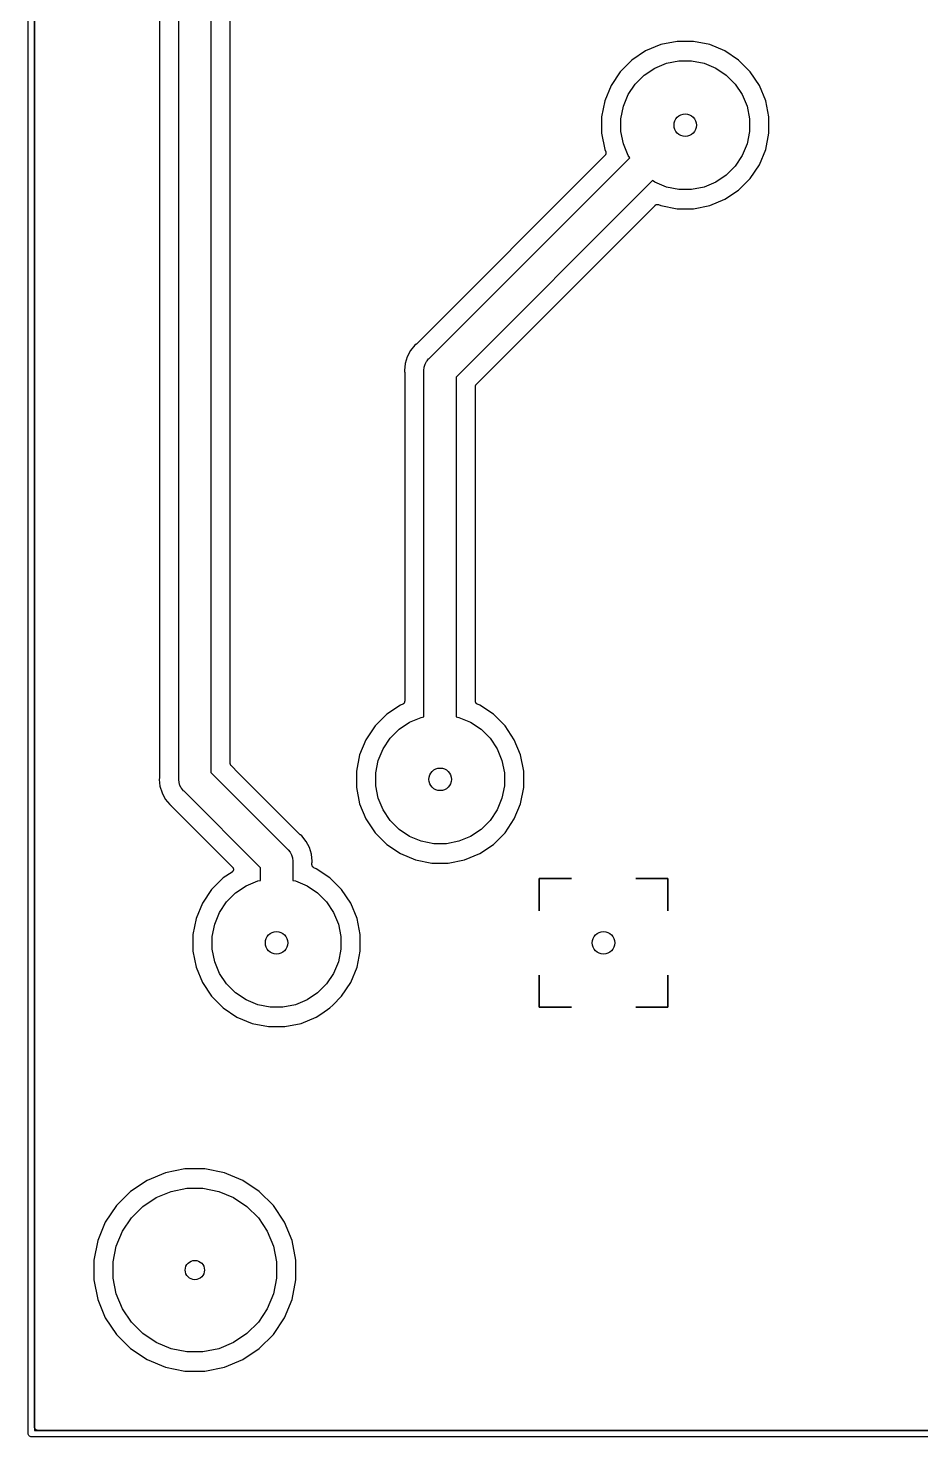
# Model space of a CAD drawing. Extents: x 4.15 to 7.3, y -3.55 to -2.25.
# Drawn here: x 4.148 to 4.694, y -3.552 to -2.691 of the extents above; entities that cross this region are included whole.
import ezdxf

# ---------------------------------------------------------------- set-up
doc = ezdxf.new("R2010")
doc.units = 0
doc.header["$MEASUREMENT"] = 0
doc.layers.add('BLACK', color=7, linetype='CONTINUOUS')

msp = doc.modelspace()

# ---------------------------------------------------------------- linework, layer by layer
at = {"layer": 'BLACK', "linetype": 'CONTINUOUS'}
for p, q in [((4.14803, -3.5499), (4.14803, -2.2501)), ((4.15197, -2.25197), (4.15197, -3.54803)), ((4.15197, -3.54606), (4.15197, -2.25394)), ((4.24016, -3.14952), (4.24016, -2.63937)), ((4.25984, -2.63937), (4.25984, -3.14592)), ((4.22835, -2.65322), (4.22835, -3.14884)), ((4.27165, -3.14022), (4.27165, -2.65322)), ((4.53507, -2.70079), (4.52576, -2.70464)), ((4.54496, -2.69882), (4.53507, -2.70079)), ((4.55504, -2.69882), (4.54496, -2.69882)), ((4.56493, -2.70079), (4.55504, -2.69882)), ((4.57424, -2.70464), (4.56493, -2.70079)), ((4.51737, -2.71025), (4.51025, -2.71737)), ((4.52576, -2.70464), (4.51737, -2.71025)), ((4.53135, -2.71511), (4.53852, -2.71214)), ((4.53852, -2.71214), (4.54612, -2.71063)), ((4.54612, -2.71063), (4.55388, -2.71063)), ((4.55388, -2.71063), (4.56148, -2.71214)), ((4.56148, -2.71214), (4.56865, -2.71511)), ((4.58263, -2.71025), (4.57424, -2.70464)), ((4.58975, -2.71737), (4.58263, -2.71025)), ((4.51025, -2.71737), (4.50464, -2.72576)), ((4.51942, -2.7249), (4.5249, -2.71942)), ((4.5249, -2.71942), (4.53135, -2.71511)), ((4.56865, -2.71511), (4.5751, -2.71942)), ((4.5751, -2.71942), (4.58058, -2.7249)), ((4.59536, -2.72576), (4.58975, -2.71737)), ((4.50464, -2.72576), (4.50079, -2.73507)), ((4.51511, -2.73135), (4.51942, -2.7249)), ((4.58058, -2.7249), (4.58489, -2.73135)), ((4.59921, -2.73507), (4.59536, -2.72576)), ((4.50079, -2.73507), (4.49882, -2.74496)), ((4.51063, -2.74612), (4.51214, -2.73852)), ((4.51214, -2.73852), (4.51511, -2.73135)), ((4.58489, -2.73135), (4.58786, -2.73852)), ((4.58786, -2.73852), (4.58937, -2.74612)), ((4.60118, -2.74496), (4.59921, -2.73507)), ((4.49882, -2.74496), (4.49882, -2.75504)), ((4.51063, -2.75388), (4.51063, -2.74612)), ((4.58937, -2.74612), (4.58937, -2.75388)), ((4.60118, -2.75504), (4.60118, -2.74496)), ((4.49882, -2.75504), (4.50079, -2.76493)), ((4.51214, -2.76148), (4.51063, -2.75388)), ((4.58937, -2.75388), (4.58786, -2.76148)), ((4.59921, -2.76493), (4.60118, -2.75504)), ((4.51511, -2.76865), (4.51214, -2.76148)), ((4.58786, -2.76148), (4.58489, -2.76865)), ((4.50093, -2.76845), (4.38551, -2.88387)), ((4.39338, -2.8927), (4.51604, -2.77004)), ((4.50079, -2.76493), (4.50136, -2.7663)), ((4.50105, -2.76831), (4.50093, -2.76845)), ((4.50116, -2.76817), (4.50105, -2.76831)), ((4.50117, -2.76816), (4.50116, -2.76817)), ((4.50126, -2.76799), (4.50117, -2.76815)), ((4.50117, -2.76815), (4.50117, -2.76816)), ((4.50135, -2.76783), (4.50126, -2.76799)), ((4.50141, -2.76764), (4.50135, -2.76781)), ((4.50135, -2.76781), (4.50135, -2.76782)), ((4.50135, -2.76782), (4.50135, -2.76783)), ((4.50136, -2.7663), (4.50136, -2.76631)), ((4.50136, -2.76631), (4.50136, -2.76631)), ((4.50136, -2.76631), (4.50136, -2.76631)), ((4.50136, -2.76631), (4.50137, -2.76633)), ((4.50137, -2.76633), (4.50142, -2.7665)), ((4.50146, -2.76746), (4.50141, -2.76764)), ((4.50142, -2.7665), (4.50147, -2.76668)), ((4.50147, -2.76745), (4.50146, -2.76745)), ((4.50146, -2.76745), (4.50146, -2.76746)), ((4.50147, -2.76668), (4.50147, -2.76669)), ((4.50147, -2.76669), (4.50147, -2.7667)), ((4.50147, -2.7667), (4.50149, -2.76688)), ((4.50148, -2.76726), (4.50147, -2.76745)), ((4.5015, -2.76708), (4.50148, -2.76726)), ((4.50149, -2.76688), (4.5015, -2.76706)), ((4.5015, -2.76706), (4.5015, -2.76707)), ((4.5015, -2.76707), (4.5015, -2.76708)), ((4.51604, -2.77004), (4.51511, -2.76865)), ((4.58489, -2.76865), (4.58058, -2.7751)), ((4.59536, -2.77424), (4.59921, -2.76493)), ((4.5751, -2.78058), (4.56865, -2.78489)), ((4.58058, -2.7751), (4.5751, -2.78058)), ((4.58975, -2.78263), (4.59536, -2.77424)), ((4.52996, -2.78396), (4.40984, -2.90408)), ((4.53135, -2.78489), (4.52996, -2.78396)), ((4.53852, -2.78786), (4.53135, -2.78489)), ((4.54612, -2.78937), (4.53852, -2.78786)), ((4.55388, -2.78937), (4.54612, -2.78937)), ((4.56148, -2.78786), (4.55388, -2.78937)), ((4.56865, -2.78489), (4.56148, -2.78786)), ((4.57424, -2.79536), (4.58263, -2.78975)), ((4.58263, -2.78975), (4.58975, -2.78263)), ((4.53157, -2.79905), (4.53171, -2.79894)), ((4.53171, -2.79894), (4.53186, -2.79882)), ((4.53186, -2.79882), (4.53187, -2.79881)), ((4.53186, -2.79882), (4.53186, -2.79882)), ((4.53187, -2.79881), (4.53203, -2.79873)), ((4.53203, -2.79873), (4.5322, -2.79864)), ((4.5322, -2.79864), (4.5322, -2.79864)), ((4.5322, -2.79864), (4.53221, -2.79864)), ((4.53221, -2.79864), (4.53239, -2.79858)), ((4.53239, -2.79858), (4.53256, -2.79853)), ((4.53256, -2.79853), (4.53257, -2.79853)), ((4.53257, -2.79853), (4.53258, -2.79853)), ((4.53258, -2.79853), (4.53276, -2.79851)), ((4.53276, -2.79851), (4.53295, -2.79849)), ((4.53295, -2.79849), (4.53296, -2.7985)), ((4.53296, -2.7985), (4.53296, -2.7985)), ((4.53296, -2.7985), (4.53314, -2.79851)), ((4.53314, -2.79851), (4.53333, -2.79853)), ((4.53333, -2.79853), (4.53334, -2.79854)), ((4.53334, -2.79854), (4.53335, -2.79854)), ((4.53335, -2.79854), (4.53352, -2.79859)), ((4.53352, -2.79859), (4.5337, -2.79864)), ((4.5337, -2.79864), (4.53507, -2.79921)), ((4.56493, -2.79921), (4.57424, -2.79536)), ((4.42223, -2.90839), (4.53155, -2.79907)), ((4.53155, -2.79907), (4.53156, -2.79906)), ((4.53156, -2.79906), (4.53157, -2.79905)), ((4.53156, -2.79906), (4.53156, -2.79906)), ((4.53156, -2.79906), (4.53156, -2.79906)), ((4.53507, -2.79921), (4.54496, -2.80118)), ((4.54496, -2.80118), (4.55504, -2.80118)), ((4.55504, -2.80118), (4.56493, -2.79921)), ((4.38461, -2.88461), (4.38191, -2.88791)), ((4.38537, -2.884), (4.38461, -2.88461)), ((4.38542, -2.88394), (4.38537, -2.884)), ((4.38549, -2.88389), (4.38542, -2.88394)), ((4.38551, -2.88387), (4.38549, -2.88389)), ((4.3799, -2.89167), (4.37866, -2.89576)), ((4.38191, -2.88791), (4.3799, -2.89167)), ((4.39211, -2.8941), (4.39301, -2.89301)), ((4.39301, -2.89301), (4.39338, -2.8927)), ((4.37866, -2.89576), (4.37824, -2.9)), ((4.37824, -2.9), (4.37834, -2.90097)), ((4.37834, -2.90097), (4.37834, -2.901)), ((4.37834, -2.901), (4.37834, -2.90108)), ((4.37834, -2.90108), (4.37835, -2.90116)), ((4.37835, -2.90116), (4.37835, -3.10226)), ((4.39011, -2.9), (4.3903, -2.89807)), ((4.39016, -2.90048), (4.39011, -2.9)), ((4.39016, -3.11182), (4.39016, -2.90048)), ((4.3903, -2.89807), (4.39086, -2.89622)), ((4.39086, -2.89622), (4.39178, -2.89451)), ((4.39178, -2.89451), (4.39211, -2.8941)), ((4.40984, -2.90408), (4.40984, -3.11182)), ((4.42165, -2.90976), (4.42167, -2.90958)), ((4.42165, -2.90978), (4.42165, -2.90976)), ((4.42165, -2.90978), (4.42165, -2.90978)), ((4.42165, -2.90978), (4.42165, -2.90978)), ((4.42165, -3.10226), (4.42165, -2.90978)), ((4.42165, -2.90978), (4.42165, -2.90978)), ((4.42167, -2.90958), (4.42169, -2.9094)), ((4.42169, -2.9094), (4.4217, -2.90939)), ((4.4217, -2.90938), (4.42175, -2.9092)), ((4.4217, -2.90939), (4.4217, -2.90938)), ((4.42175, -2.9092), (4.4218, -2.90903)), ((4.4218, -2.90903), (4.42181, -2.90902)), ((4.42181, -2.90901), (4.4219, -2.90885)), ((4.42181, -2.90902), (4.42181, -2.90901)), ((4.4219, -2.90885), (4.42199, -2.90869)), ((4.42199, -2.90868), (4.422, -2.90867)), ((4.42199, -2.90869), (4.42199, -2.90868)), ((4.422, -2.90867), (4.42211, -2.90853)), ((4.42211, -2.90853), (4.42223, -2.90839)), ((4.37576, -3.10464), (4.36737, -3.11025)), ((4.37713, -3.10407), (4.37576, -3.10464)), ((4.3773, -3.10399), (4.37713, -3.10407)), ((4.37746, -3.1039), (4.3773, -3.10399)), ((4.37747, -3.10389), (4.37746, -3.1039)), ((4.37746, -3.1039), (4.37746, -3.1039)), ((4.37761, -3.10378), (4.37747, -3.10389)), ((4.37776, -3.10366), (4.37761, -3.10378)), ((4.37777, -3.10365), (4.37776, -3.10366)), ((4.37776, -3.10366), (4.37776, -3.10366)), ((4.37788, -3.10351), (4.37777, -3.10365)), ((4.378, -3.10337), (4.37788, -3.10351)), ((4.37801, -3.10336), (4.378, -3.10337)), ((4.3781, -3.10319), (4.37801, -3.10335)), ((4.37801, -3.10335), (4.37801, -3.10336)), ((4.37819, -3.10303), (4.3781, -3.10319)), ((4.37825, -3.10284), (4.37819, -3.10302)), ((4.37819, -3.10302), (4.37819, -3.10302)), ((4.37819, -3.10302), (4.37819, -3.10303)), ((4.3783, -3.10267), (4.37825, -3.10284)), ((4.37831, -3.10265), (4.3783, -3.10266)), ((4.3783, -3.10266), (4.3783, -3.10267)), ((4.37833, -3.10246), (4.37831, -3.10265)), ((4.37835, -3.10228), (4.37833, -3.10246)), ((4.37835, -3.10226), (4.37835, -3.10227)), ((4.37835, -3.10227), (4.37835, -3.10227)), ((4.37835, -3.10227), (4.37835, -3.10227)), ((4.37835, -3.10227), (4.37835, -3.10228)), ((4.42167, -3.10244), (4.42165, -3.10226)), ((4.42169, -3.10262), (4.42167, -3.10244)), ((4.42169, -3.10263), (4.42169, -3.10262)), ((4.42169, -3.10264), (4.42169, -3.10263)), ((4.42174, -3.10282), (4.42169, -3.10264)), ((4.4218, -3.10299), (4.42174, -3.10282)), ((4.4218, -3.103), (4.4218, -3.10299)), ((4.4218, -3.10301), (4.4218, -3.103)), ((4.42189, -3.10317), (4.4218, -3.10301)), ((4.42197, -3.10333), (4.42189, -3.10317)), ((4.42198, -3.10334), (4.42197, -3.10333)), ((4.42198, -3.10335), (4.42198, -3.10334)), ((4.4221, -3.10349), (4.42198, -3.10335)), ((4.42221, -3.10363), (4.4221, -3.10349)), ((4.42222, -3.10364), (4.42221, -3.10363)), ((4.42223, -3.10364), (4.42222, -3.10364)), ((4.42237, -3.10376), (4.42223, -3.10364)), ((4.42251, -3.10388), (4.42237, -3.10376)), ((4.42252, -3.10389), (4.42251, -3.10388)), ((4.42251, -3.10388), (4.42251, -3.10388)), ((4.42268, -3.10398), (4.42252, -3.10389)), ((4.42284, -3.10406), (4.42268, -3.10398)), ((4.42286, -3.10407), (4.42284, -3.10406)), ((4.42287, -3.10407), (4.42286, -3.10407)), ((4.42286, -3.10407), (4.42286, -3.10407)), ((4.42286, -3.10407), (4.42286, -3.10407)), ((4.42424, -3.10464), (4.42287, -3.10407)), ((4.43263, -3.11025), (4.42424, -3.10464)), ((4.36025, -3.11737), (4.35464, -3.12576)), ((4.36737, -3.11025), (4.36025, -3.11737)), ((4.3749, -3.11942), (4.38135, -3.11511)), ((4.38135, -3.11511), (4.38852, -3.11214)), ((4.38852, -3.11214), (4.39016, -3.11182)), ((4.40984, -3.11182), (4.41148, -3.11214)), ((4.41148, -3.11214), (4.41865, -3.11511)), ((4.41865, -3.11511), (4.4251, -3.11942)), ((4.43975, -3.11737), (4.43263, -3.11025)), ((4.44536, -3.12576), (4.43975, -3.11737)), ((4.35464, -3.12576), (4.35079, -3.13507)), ((4.36511, -3.13135), (4.36942, -3.1249)), ((4.36942, -3.1249), (4.3749, -3.11942)), ((4.4251, -3.11942), (4.43058, -3.1249)), ((4.43058, -3.1249), (4.43489, -3.13135)), ((4.44921, -3.13507), (4.44536, -3.12576)), ((4.36214, -3.13852), (4.36511, -3.13135)), ((4.43489, -3.13135), (4.43786, -3.13852)), ((4.27167, -3.1404), (4.27165, -3.14022)), ((4.27169, -3.14058), (4.27167, -3.1404)), ((4.27169, -3.14059), (4.27169, -3.14058)), ((4.27169, -3.1406), (4.27169, -3.14059)), ((4.27174, -3.14077), (4.27169, -3.1406)), ((4.27179, -3.14095), (4.27174, -3.14077)), ((4.2718, -3.14096), (4.27179, -3.14095)), ((4.2718, -3.14097), (4.2718, -3.14096)), ((4.27189, -3.14113), (4.2718, -3.14097)), ((4.27197, -3.14129), (4.27189, -3.14113)), ((4.27198, -3.1413), (4.27197, -3.14129)), ((4.2721, -3.14145), (4.27198, -3.1413)), ((4.27198, -3.1413), (4.27198, -3.1413)), ((4.27221, -3.14159), (4.2721, -3.14145)), ((4.27222, -3.1416), (4.27221, -3.14159)), ((4.27223, -3.1416), (4.27222, -3.1416)), ((4.27223, -3.14161), (4.27223, -3.1416)), ((4.27223, -3.1416), (4.27223, -3.1416)), ((4.27678, -3.14616), (4.27223, -3.14161)), ((4.35079, -3.13507), (4.34882, -3.14496)), ((4.36063, -3.14612), (4.36214, -3.13852)), ((4.43786, -3.13852), (4.43937, -3.14612)), ((4.45118, -3.14496), (4.44921, -3.13507)), ((4.22834, -3.14903), (4.22824, -3.15)), ((4.22824, -3.15), (4.22866, -3.15424)), ((4.22835, -3.14887), (4.22834, -3.14895)), ((4.22834, -3.14895), (4.22834, -3.14903)), ((4.22835, -3.14884), (4.22835, -3.14887)), ((4.24011, -3.15), (4.24016, -3.14952)), ((4.2403, -3.15193), (4.24011, -3.15)), ((4.24086, -3.15378), (4.2403, -3.15193)), ((4.25984, -3.14592), (4.30662, -3.1927)), ((4.31449, -3.18387), (4.27678, -3.14616)), ((4.27678, -3.14616), (4.27678, -3.14616)), ((4.34882, -3.14496), (4.34882, -3.15504)), ((4.36063, -3.15388), (4.36063, -3.14612)), ((4.43937, -3.14612), (4.43937, -3.15388)), ((4.45118, -3.15504), (4.45118, -3.14496)), ((4.22866, -3.15424), (4.2299, -3.15833)), ((4.2299, -3.15833), (4.23191, -3.16209)), ((4.24163, -3.15523), (4.24086, -3.15378)), ((4.24178, -3.15549), (4.24163, -3.15523)), ((4.24301, -3.15699), (4.24178, -3.15549)), ((4.24338, -3.1573), (4.24301, -3.15699)), ((4.29016, -3.20408), (4.24338, -3.1573)), ((4.34882, -3.15504), (4.35079, -3.16493)), ((4.36214, -3.16148), (4.36063, -3.15388)), ((4.43937, -3.15388), (4.43786, -3.16148)), ((4.44921, -3.16493), (4.45118, -3.15504)), ((4.23191, -3.16209), (4.23461, -3.16539)), ((4.23461, -3.16539), (4.23537, -3.166)), ((4.23537, -3.166), (4.23539, -3.16602)), ((4.23539, -3.16602), (4.23545, -3.16608)), ((4.23545, -3.16608), (4.23551, -3.16613)), ((4.23551, -3.16613), (4.27302, -3.20364)), ((4.35079, -3.16493), (4.35464, -3.17424)), ((4.36511, -3.16865), (4.36214, -3.16148)), ((4.36942, -3.1751), (4.36511, -3.16865)), ((4.43489, -3.16865), (4.43058, -3.1751)), ((4.43786, -3.16148), (4.43489, -3.16865)), ((4.44536, -3.17424), (4.44921, -3.16493)), ((4.35464, -3.17424), (4.36025, -3.18263)), ((4.3749, -3.18058), (4.36942, -3.1751)), ((4.43058, -3.1751), (4.4251, -3.18058)), ((4.43975, -3.18263), (4.44536, -3.17424)), ((4.31455, -3.18392), (4.31449, -3.18387)), ((4.31461, -3.18398), (4.31455, -3.18392)), ((4.31463, -3.184), (4.31461, -3.18398)), ((4.31539, -3.18461), (4.31463, -3.184)), ((4.31809, -3.18791), (4.31539, -3.18461)), ((4.36025, -3.18263), (4.36737, -3.18975)), ((4.38135, -3.18489), (4.3749, -3.18058)), ((4.38852, -3.18786), (4.38135, -3.18489)), ((4.41865, -3.18489), (4.41148, -3.18786)), ((4.4251, -3.18058), (4.41865, -3.18489)), ((4.43263, -3.18975), (4.43975, -3.18263)), ((4.30662, -3.1927), (4.30699, -3.19301)), ((4.30699, -3.19301), (4.30822, -3.19451)), ((4.30822, -3.19451), (4.30887, -3.19571)), ((4.3201, -3.19167), (4.31809, -3.18791)), ((4.32134, -3.19576), (4.3201, -3.19167)), ((4.36737, -3.18975), (4.37576, -3.19536)), ((4.39612, -3.18937), (4.38852, -3.18786)), ((4.40388, -3.18937), (4.39612, -3.18937)), ((4.41148, -3.18786), (4.40388, -3.18937)), ((4.42424, -3.19536), (4.43263, -3.18975)), ((4.27302, -3.20364), (4.27303, -3.20365)), ((4.27303, -3.20365), (4.27303, -3.20365)), ((4.27303, -3.20365), (4.27303, -3.20365)), ((4.27303, -3.20365), (4.27304, -3.20366)), ((4.27304, -3.20366), (4.27316, -3.20381)), ((4.30887, -3.19571), (4.30914, -3.19622)), ((4.30914, -3.19622), (4.3097, -3.19807)), ((4.3097, -3.19807), (4.30989, -3.2)), ((4.30989, -3.2), (4.30984, -3.20048)), ((4.30984, -3.20048), (4.30984, -3.21182)), ((4.32176, -3.2), (4.32134, -3.19576)), ((4.32165, -3.20113), (4.32166, -3.20105)), ((4.32165, -3.20116), (4.32165, -3.20113)), ((4.32165, -3.20226), (4.32165, -3.20116)), ((4.32167, -3.20244), (4.32165, -3.20226)), ((4.32166, -3.20097), (4.32176, -3.2)), ((4.32166, -3.20105), (4.32166, -3.20097)), ((4.32169, -3.20262), (4.32167, -3.20244)), ((4.32169, -3.20263), (4.32169, -3.20262)), ((4.32169, -3.20264), (4.32169, -3.20263)), ((4.32174, -3.20282), (4.32169, -3.20264)), ((4.3218, -3.20299), (4.32174, -3.20282)), ((4.3218, -3.203), (4.3218, -3.20299)), ((4.3218, -3.20301), (4.3218, -3.203)), ((4.32189, -3.20317), (4.3218, -3.20301)), ((4.32197, -3.20333), (4.32189, -3.20317)), ((4.32198, -3.20334), (4.32197, -3.20333)), ((4.32198, -3.20335), (4.32198, -3.20334)), ((4.3221, -3.20349), (4.32198, -3.20335)), ((4.32221, -3.20363), (4.3221, -3.20349)), ((4.32222, -3.20364), (4.32221, -3.20363)), ((4.32223, -3.20364), (4.32222, -3.20364)), ((4.32237, -3.20376), (4.32223, -3.20364)), ((4.32251, -3.20388), (4.32237, -3.20376)), ((4.37576, -3.19536), (4.38507, -3.19921)), ((4.38507, -3.19921), (4.39496, -3.20118)), ((4.39496, -3.20118), (4.40504, -3.20118)), ((4.40504, -3.20118), (4.41493, -3.19921)), ((4.41493, -3.19921), (4.42424, -3.19536)), ((4.26737, -3.21025), (4.26025, -3.21737)), ((4.27272, -3.20667), (4.26737, -3.21025)), ((4.27287, -3.20655), (4.27272, -3.20667)), ((4.27301, -3.20644), (4.27287, -3.20655)), ((4.27302, -3.20643), (4.27301, -3.20643)), ((4.27301, -3.20643), (4.27301, -3.20644)), ((4.27314, -3.20628), (4.27302, -3.20643)), ((4.27326, -3.20614), (4.27314, -3.20628)), ((4.27316, -3.20381), (4.27327, -3.20395)), ((4.27335, -3.20597), (4.27326, -3.20613)), ((4.27326, -3.20613), (4.27326, -3.20614)), ((4.27326, -3.20614), (4.27326, -3.20614)), ((4.27327, -3.20395), (4.27328, -3.20396)), ((4.27328, -3.20396), (4.27328, -3.20396)), ((4.27328, -3.20396), (4.27336, -3.20413)), ((4.27344, -3.2058), (4.27335, -3.20597)), ((4.27336, -3.20413), (4.27345, -3.20429)), ((4.2735, -3.20561), (4.27344, -3.20579)), ((4.27344, -3.20579), (4.27344, -3.2058)), ((4.27344, -3.2058), (4.27344, -3.2058)), ((4.27345, -3.20429), (4.27345, -3.2043)), ((4.27345, -3.2043), (4.27346, -3.2043)), ((4.27346, -3.2043), (4.27351, -3.20449)), ((4.27356, -3.20544), (4.2735, -3.20561)), ((4.27351, -3.20449), (4.27356, -3.20466)), ((4.27356, -3.20466), (4.27356, -3.20467)), ((4.27356, -3.20467), (4.27356, -3.20467)), ((4.27356, -3.20467), (4.27358, -3.20486)), ((4.27358, -3.20524), (4.27356, -3.20543)), ((4.27356, -3.20543), (4.27356, -3.20543)), ((4.27356, -3.20543), (4.27356, -3.20544)), ((4.27358, -3.20486), (4.2736, -3.20504)), ((4.2736, -3.20506), (4.27358, -3.20524)), ((4.2736, -3.20504), (4.2736, -3.20505)), ((4.2736, -3.20505), (4.2736, -3.20506)), ((4.28135, -3.21511), (4.28852, -3.21214)), ((4.28852, -3.21214), (4.29016, -3.21182)), ((4.29016, -3.21182), (4.29016, -3.20408)), ((4.30984, -3.21182), (4.31148, -3.21214)), ((4.31148, -3.21214), (4.31865, -3.21511)), ((4.32252, -3.20389), (4.32251, -3.20388)), ((4.32251, -3.20388), (4.32251, -3.20388)), ((4.32268, -3.20398), (4.32252, -3.20389)), ((4.32284, -3.20406), (4.32268, -3.20398)), ((4.32286, -3.20407), (4.32284, -3.20406)), ((4.32287, -3.20407), (4.32286, -3.20407)), ((4.32286, -3.20407), (4.32286, -3.20407)), ((4.32286, -3.20407), (4.32286, -3.20407)), ((4.32424, -3.20464), (4.32287, -3.20407)), ((4.33263, -3.21025), (4.32424, -3.20464)), ((4.3344, -3.21202), (4.33263, -3.21025)), ((4.33976, -3.21737), (4.3344, -3.21202)), ((4.46063, -3.21063), (4.46062, -3.21073)), ((4.46062, -3.21073), (4.46063, -3.23031)), ((4.46073, -3.21062), (4.46063, -3.21063)), ((4.46063, -3.21063), (4.46063, -3.21063)), ((4.46063, -3.21063), (4.46063, -3.21063)), ((4.46063, -3.21063), (4.46063, -3.21063)), ((4.46063, -3.23031), (4.46063, -3.21063)), ((4.46063, -3.21063), (4.48031, -3.21063)), ((4.48031, -3.21063), (4.46073, -3.21062)), ((4.48031, -3.21063), (4.48031, -3.21063)), ((4.53927, -3.21062), (4.51969, -3.21063)), ((4.51969, -3.21063), (4.51969, -3.21063)), ((4.51969, -3.21063), (4.53937, -3.21063)), ((4.53937, -3.21063), (4.53927, -3.21062)), ((4.53937, -3.21063), (4.53937, -3.23031)), ((4.53938, -3.21073), (4.53937, -3.21063)), ((4.53937, -3.21063), (4.53937, -3.21063)), ((4.53937, -3.21063), (4.53937, -3.21063)), ((4.53937, -3.23031), (4.53938, -3.21073)), ((4.26025, -3.21737), (4.25464, -3.22576)), ((4.26942, -3.2249), (4.2749, -3.21942)), ((4.2749, -3.21942), (4.28135, -3.21511)), ((4.31865, -3.21511), (4.3251, -3.21942)), ((4.3251, -3.21942), (4.33058, -3.2249)), ((4.34536, -3.22576), (4.33976, -3.21737)), ((4.25464, -3.22576), (4.25079, -3.23507)), ((4.26511, -3.23135), (4.26942, -3.2249)), ((4.33058, -3.2249), (4.33489, -3.23135)), ((4.34921, -3.23507), (4.34536, -3.22576)), ((4.25079, -3.23507), (4.24882, -3.24496)), ((4.26214, -3.23852), (4.26511, -3.23135)), ((4.33489, -3.23135), (4.33786, -3.23852)), ((4.35118, -3.24496), (4.34921, -3.23507)), ((4.46063, -3.23031), (4.46063, -3.23031)), ((4.53937, -3.23031), (4.53937, -3.23031)), ((4.24882, -3.24496), (4.24882, -3.25504)), ((4.26063, -3.24612), (4.26214, -3.23852)), ((4.26063, -3.25388), (4.26063, -3.24612)), ((4.33786, -3.23852), (4.33937, -3.24612)), ((4.33937, -3.24612), (4.33937, -3.25388)), ((4.35118, -3.25504), (4.35118, -3.24496)), ((4.24882, -3.25504), (4.25079, -3.26493)), ((4.26214, -3.26148), (4.26063, -3.25388)), ((4.33937, -3.25388), (4.33786, -3.26148)), ((4.34921, -3.26493), (4.35118, -3.25504)), ((4.26511, -3.26865), (4.26214, -3.26148)), ((4.33786, -3.26148), (4.33489, -3.26865)), ((4.25079, -3.26493), (4.25464, -3.27424)), ((4.26942, -3.2751), (4.26511, -3.26865)), ((4.33489, -3.26865), (4.33058, -3.2751)), ((4.34536, -3.27424), (4.34921, -3.26493)), ((4.46063, -3.26969), (4.46062, -3.28927)), ((4.46063, -3.28937), (4.46063, -3.26969)), ((4.46063, -3.26969), (4.46063, -3.26969)), ((4.53937, -3.26969), (4.53937, -3.28937)), ((4.53938, -3.28927), (4.53937, -3.26969)), ((4.53937, -3.26969), (4.53937, -3.26969)), ((4.25464, -3.27424), (4.26025, -3.28263)), ((4.2749, -3.28058), (4.26942, -3.2751)), ((4.28135, -3.28489), (4.2749, -3.28058)), ((4.3251, -3.28058), (4.31865, -3.28489)), ((4.33058, -3.2751), (4.3251, -3.28058)), ((4.33976, -3.28263), (4.34536, -3.27424)), ((4.26025, -3.28263), (4.26737, -3.28975)), ((4.26737, -3.28975), (4.27576, -3.29536)), ((4.28852, -3.28786), (4.28135, -3.28489)), ((4.29612, -3.28937), (4.28852, -3.28786)), ((4.30388, -3.28937), (4.29612, -3.28937)), ((4.31148, -3.28786), (4.30388, -3.28937)), ((4.31865, -3.28489), (4.31148, -3.28786)), ((4.32758, -3.29313), (4.33263, -3.28975)), ((4.33263, -3.28975), (4.33441, -3.28797)), ((4.33441, -3.28797), (4.33976, -3.28263)), ((4.33441, -3.28797), (4.33441, -3.28797)), ((4.33441, -3.28797), (4.33441, -3.28797)), ((4.46062, -3.28927), (4.46063, -3.28937)), ((4.46063, -3.28937), (4.46063, -3.28937)), ((4.46063, -3.28937), (4.46063, -3.28937)), ((4.46063, -3.28937), (4.46063, -3.28937)), ((4.46063, -3.28937), (4.46073, -3.28938)), ((4.48031, -3.28937), (4.46063, -3.28937)), ((4.46073, -3.28938), (4.48031, -3.28937)), ((4.48031, -3.28937), (4.48031, -3.28937)), ((4.53937, -3.28937), (4.51969, -3.28937)), ((4.51969, -3.28937), (4.51969, -3.28937)), ((4.51969, -3.28937), (4.53927, -3.28938)), ((4.53927, -3.28938), (4.53937, -3.28937)), ((4.53937, -3.28937), (4.53938, -3.28927)), ((4.53937, -3.28937), (4.53937, -3.28937)), ((4.53937, -3.28937), (4.53937, -3.28937)), ((4.53937, -3.28937), (4.53937, -3.28937)), ((4.53937, -3.28937), (4.53937, -3.28937)), ((4.27576, -3.29536), (4.28507, -3.29921)), ((4.31493, -3.29921), (4.32424, -3.29536)), ((4.32424, -3.29536), (4.32758, -3.29313)), ((4.32758, -3.29313), (4.32758, -3.29313)), ((4.32758, -3.29313), (4.32758, -3.29313)), ((4.32758, -3.29313), (4.32758, -3.29313)), ((4.32758, -3.29313), (4.32758, -3.29313)), ((4.28507, -3.29921), (4.29496, -3.30118)), ((4.29496, -3.30118), (4.30504, -3.30118)), ((4.30504, -3.30118), (4.31493, -3.29921)), ((4.23197, -3.39056), (4.22072, -3.39522)), ((4.24391, -3.38819), (4.23197, -3.39056)), ((4.25609, -3.38819), (4.24391, -3.38819)), ((4.26803, -3.39056), (4.25609, -3.38819)), ((4.26954, -3.39119), (4.26803, -3.39056)), ((4.27928, -3.39522), (4.26954, -3.39119)), ((4.26954, -3.39119), (4.26954, -3.39119)), ((4.22072, -3.39522), (4.2106, -3.40199)), ((4.23542, -3.40192), (4.24508, -3.4)), ((4.24508, -3.4), (4.25492, -3.4)), ((4.25492, -3.4), (4.26458, -3.40192)), ((4.2894, -3.40199), (4.27928, -3.39522)), ((4.2106, -3.40199), (4.20199, -3.4106)), ((4.21813, -3.41116), (4.22632, -3.40569)), ((4.22632, -3.40569), (4.23542, -3.40192)), ((4.26458, -3.40192), (4.27368, -3.40569)), ((4.27368, -3.40569), (4.28187, -3.41116)), ((4.29801, -3.4106), (4.2894, -3.40199)), ((4.20199, -3.4106), (4.19522, -3.42072)), ((4.20569, -3.42632), (4.21116, -3.41813)), ((4.21116, -3.41813), (4.21813, -3.41116)), ((4.28187, -3.41116), (4.28884, -3.41813)), ((4.28884, -3.41813), (4.29431, -3.42632)), ((4.30478, -3.42072), (4.29801, -3.4106)), ((4.19522, -3.42072), (4.19056, -3.43197)), ((4.20192, -3.43542), (4.20569, -3.42632)), ((4.29431, -3.42632), (4.29808, -3.43542)), ((4.30944, -3.43197), (4.30478, -3.42072)), ((4.19056, -3.43197), (4.18819, -3.44391)), ((4.2, -3.44508), (4.20192, -3.43542)), ((4.29808, -3.43542), (4.3, -3.44508)), ((4.31181, -3.44391), (4.30944, -3.43197)), ((4.18819, -3.44391), (4.18819, -3.45609)), ((4.31181, -3.45609), (4.31181, -3.44391)), ((4.2, -3.45492), (4.2, -3.44508)), ((4.3, -3.44508), (4.3, -3.45492)), ((4.18819, -3.45609), (4.19056, -3.46803)), ((4.20192, -3.46458), (4.2, -3.45492)), ((4.3, -3.45492), (4.29808, -3.46458)), ((4.30944, -3.46803), (4.31181, -3.45609)), ((4.19056, -3.46803), (4.19522, -3.47928)), ((4.20569, -3.47368), (4.20192, -3.46458)), ((4.29808, -3.46458), (4.29431, -3.47368)), ((4.30478, -3.47928), (4.30944, -3.46803)), ((4.19522, -3.47928), (4.20199, -3.4894)), ((4.21116, -3.48187), (4.20569, -3.47368)), ((4.29431, -3.47368), (4.28884, -3.48187)), ((4.29801, -3.4894), (4.30478, -3.47928)), ((4.21813, -3.48884), (4.21116, -3.48187)), ((4.28884, -3.48187), (4.28187, -3.48884)), ((4.20199, -3.4894), (4.2106, -3.49801)), ((4.22632, -3.49431), (4.21813, -3.48884)), ((4.23542, -3.49808), (4.22632, -3.49431)), ((4.27368, -3.49431), (4.26458, -3.49808)), ((4.28187, -3.48884), (4.27368, -3.49431)), ((4.2894, -3.49801), (4.29801, -3.4894)), ((4.2106, -3.49801), (4.22072, -3.50478)), ((4.22072, -3.50478), (4.23197, -3.50944)), ((4.24508, -3.5), (4.23542, -3.49808)), ((4.25492, -3.5), (4.24508, -3.5)), ((4.26458, -3.49808), (4.25492, -3.5)), ((4.26803, -3.50944), (4.27928, -3.50478)), ((4.27928, -3.50478), (4.2894, -3.49801)), ((4.23197, -3.50944), (4.24391, -3.51181)), ((4.24391, -3.51181), (4.25609, -3.51181)), ((4.25609, -3.51181), (4.26803, -3.50944)), ((4.15199, -3.54625), (4.15197, -3.54606)), ((4.15197, -3.54803), (7.29803, -3.54803)), ((4.152, -3.54643), (4.15199, -3.54625)), ((4.15201, -3.54644), (4.152, -3.54643)), ((4.15201, -3.54645), (4.15201, -3.54644)), ((4.15206, -3.54662), (4.15201, -3.54645)), ((4.15211, -3.5468), (4.15206, -3.54662)), ((4.15212, -3.54681), (4.15211, -3.5468)), ((4.1522, -3.54698), (4.15212, -3.54681)), ((4.15212, -3.54681), (4.15212, -3.54681)), ((4.15229, -3.54714), (4.1522, -3.54698)), ((4.15229, -3.54715), (4.15229, -3.54714)), ((4.1523, -3.54715), (4.15229, -3.54715)), ((4.15242, -3.5473), (4.1523, -3.54715)), ((4.15253, -3.54744), (4.15242, -3.5473)), ((4.15254, -3.54744), (4.15253, -3.54744)), ((4.15254, -3.54745), (4.15254, -3.54744)), ((4.15268, -3.54757), (4.15254, -3.54745)), ((4.15282, -3.54769), (4.15268, -3.54757)), ((4.15283, -3.54769), (4.15282, -3.54769)), ((4.15284, -3.54769), (4.15283, -3.54769)), ((4.153, -3.54778), (4.15284, -3.54769)), ((4.15316, -3.54787), (4.153, -3.54778)), ((4.15317, -3.54787), (4.15316, -3.54787)), ((4.15317, -3.54788), (4.15317, -3.54787)), ((4.15335, -3.54793), (4.15317, -3.54788)), ((4.15353, -3.54799), (4.15335, -3.54793)), ((4.15354, -3.54799), (4.15353, -3.54799)), ((4.15353, -3.54799), (4.15353, -3.54799)), ((4.15373, -3.54801), (4.15354, -3.54799)), ((4.15391, -3.54803), (4.15373, -3.54801)), ((4.15392, -3.54803), (4.15391, -3.54803)), ((4.15394, -3.54803), (4.15392, -3.54803)), ((4.15392, -3.54803), (4.15392, -3.54803)), ((4.15392, -3.54803), (4.15392, -3.54803)), ((5.90387, -3.54803), (4.15394, -3.54803)), ((4.14802, -3.55), (4.14803, -3.5499)), ((4.14806, -3.55039), (4.14802, -3.55)), ((4.14817, -3.55076), (4.14806, -3.55039)), ((4.14836, -3.5511), (4.14817, -3.55076)), ((4.1486, -3.5514), (4.14836, -3.5511)), ((4.1489, -3.55164), (4.1486, -3.5514)), ((4.14924, -3.55183), (4.1489, -3.55164)), ((4.14961, -3.55194), (4.14924, -3.55183)), ((4.15, -3.55198), (4.14961, -3.55194)), ((4.1501, -3.55197), (4.15, -3.55198)), ((7.2999, -3.55197), (4.1501, -3.55197))]:
    msp.add_line(p, q, dxfattribs=at)
at = {"layer": 'BLACK'}
for centre, radius in [((4.55, -2.75), 0.00689), ((4.55, -2.75), 0.00689), ((4.4, -3.15), 0.00689), ((4.4, -3.15), 0.00689), ((4.3, -3.25), 0.00689), ((4.3, -3.25), 0.00689), ((4.5, -3.25), 0.00689), ((4.5, -3.25), 0.00689), ((4.25, -3.45), 0.00591)]:
    msp.add_circle(centre, radius, dxfattribs=at)

doc.saveas('drawing.dxf')
